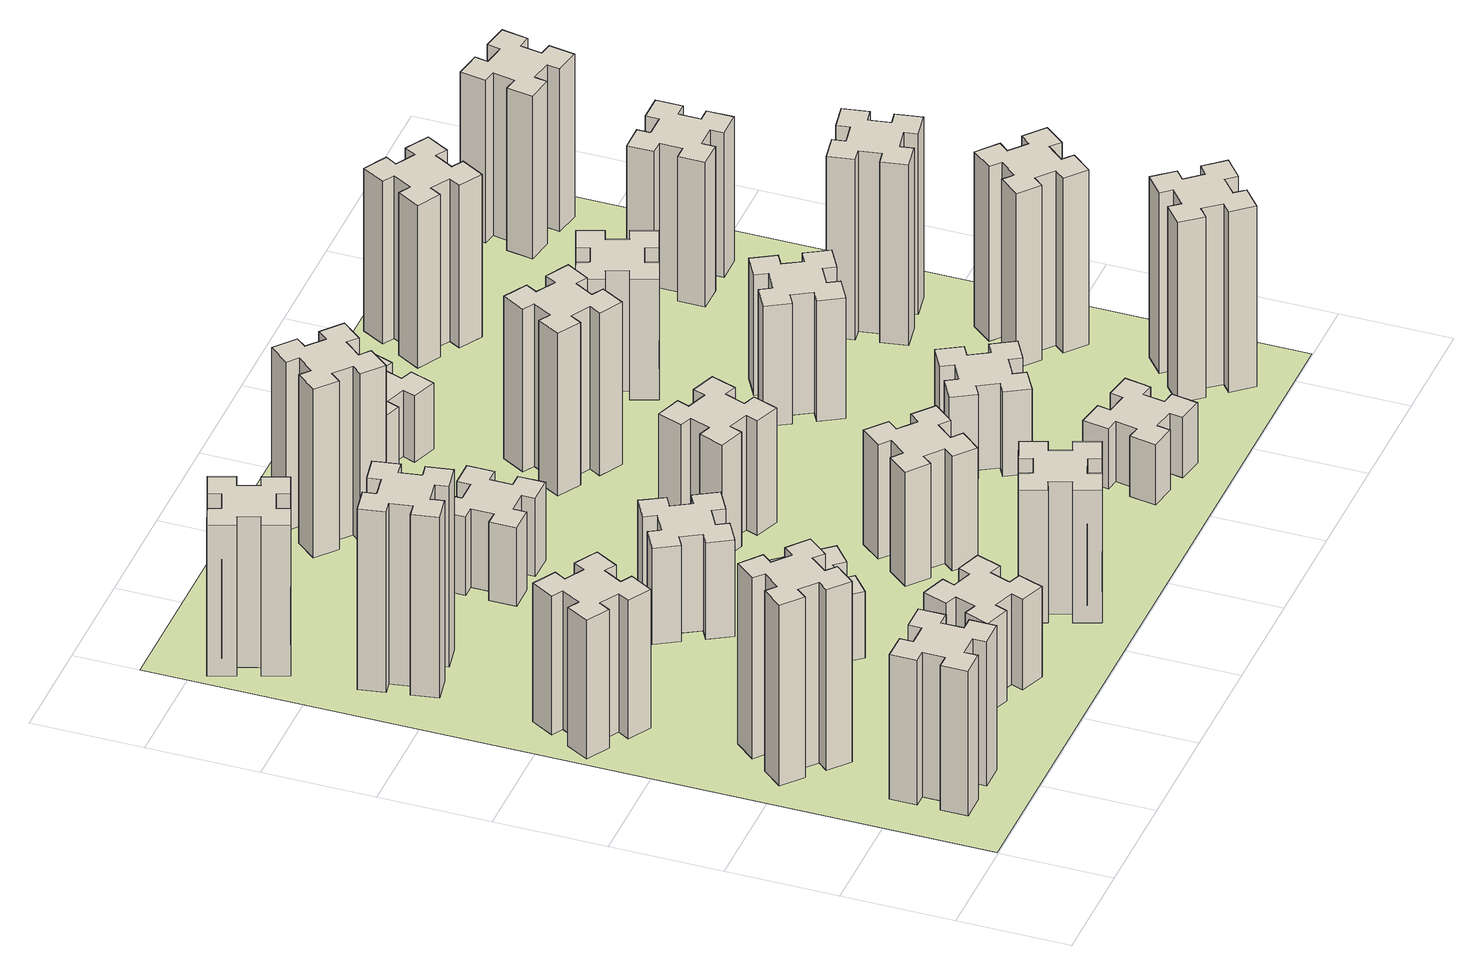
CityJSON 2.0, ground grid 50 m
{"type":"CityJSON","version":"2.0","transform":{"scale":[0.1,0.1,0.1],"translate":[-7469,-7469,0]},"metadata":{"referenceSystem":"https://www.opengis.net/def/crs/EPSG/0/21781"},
"CityObjects":{
"building1":{"type":"Building","attributes":{"class":"1000","function":"1000","usage":"1000","yearOfConstruction":2016,"roofType":"1000","measuredHeight":72,"storeysAboveGround":30,"storeysBelowGround":0},"geometry":[{"type":"Solid","lod":"1","boundaries":[[[[0,1,2,3,4,5,6,7,8,9,10,11,12,13,14,15,16,17,18,19]],[[17,16,20,21]],[[16,15,22,20]],[[15,14,23,22]],[[14,13,24,23]],[[13,12,25,24]],[[12,11,26,25]],[[11,10,27,26]],[[10,9,28,27]],[[9,8,29,28]],[[8,7,30,29]],[[7,6,31,30]],[[6,5,32,31]],[[5,4,33,32]],[[4,3,34,33]],[[3,2,35,34]],[[2,1,36,35]],[[1,0,37,36]],[[0,19,38,37]],[[19,18,39,38]],[[18,17,21,39]],[[24,25,26,27,28,29,30,31,32,33,34,35,36,37,38,39,21,20,22,23]]]]}]},
"building2":{"type":"Building","attributes":{"class":"1000","function":"1000","usage":"1000","yearOfConstruction":2016,"roofType":"1000","measuredHeight":90,"storeysAboveGround":30,"storeysBelowGround":0},"geometry":[{"type":"Solid","lod":"1","boundaries":[[[[40,41,42,43,44,45,46,47,48,49,50,51,52,53,54,55,56,57,58,59]],[[57,56,60,61]],[[56,55,62,60]],[[55,54,63,62]],[[54,53,64,63]],[[53,52,65,64]],[[52,51,66,65]],[[51,50,67,66]],[[50,49,68,67]],[[49,48,69,68]],[[48,47,70,69]],[[47,46,71,70]],[[46,45,72,71]],[[45,44,73,72]],[[44,43,74,73]],[[43,42,75,74]],[[42,41,76,75]],[[41,40,77,76]],[[40,59,78,77]],[[59,58,79,78]],[[58,57,61,79]],[[64,65,66,67,68,69,70,71,72,73,74,75,76,77,78,79,61,60,62,63]]]]}]},
"building3":{"type":"Building","attributes":{"class":"1000","function":"1000","usage":"1000","yearOfConstruction":2016,"roofType":"1000","measuredHeight":69,"storeysAboveGround":30,"storeysBelowGround":0},"geometry":[{"type":"Solid","lod":"1","boundaries":[[[[80,81,82,83,84,85,86,87,88,89,90,91,92,93,94,95,96,97,98,99]],[[97,96,100,101]],[[96,95,102,100]],[[95,94,103,102]],[[94,93,104,103]],[[93,92,105,104]],[[92,91,106,105]],[[91,90,107,106]],[[90,89,108,107]],[[89,88,109,108]],[[88,87,110,109]],[[87,86,111,110]],[[86,85,112,111]],[[85,84,113,112]],[[84,83,114,113]],[[83,82,115,114]],[[82,81,116,115]],[[81,80,117,116]],[[80,99,118,117]],[[99,98,119,118]],[[98,97,101,119]],[[104,105,106,107,108,109,110,111,112,113,114,115,116,117,118,119,101,100,102,103]]]]}]},
"building4":{"type":"Building","attributes":{"class":"1000","function":"1000","usage":"1000","yearOfConstruction":2016,"roofType":"1000","measuredHeight":90,"storeysAboveGround":30,"storeysBelowGround":0},"geometry":[{"type":"Solid","lod":"1","boundaries":[[[[120,121,122,123,124,125,126,127,128,129,130,131,132,133,134,135,136,137,138,139]],[[137,136,140,141]],[[136,135,142,140]],[[135,134,143,142]],[[134,133,144,143]],[[133,132,145,144]],[[132,131,146,145]],[[131,130,147,146]],[[130,129,148,147]],[[129,128,149,148]],[[128,127,150,149]],[[127,126,151,150]],[[126,125,152,151]],[[125,124,153,152]],[[124,123,154,153]],[[123,122,155,154]],[[122,121,156,155]],[[121,120,157,156]],[[120,139,158,157]],[[139,138,159,158]],[[138,137,141,159]],[[144,145,146,147,148,149,150,151,152,153,154,155,156,157,158,159,141,140,142,143]]]]}]},
"building5":{"type":"Building","attributes":{"class":"1000","function":"1000","usage":"1000","yearOfConstruction":2016,"roofType":"1000","measuredHeight":45,"storeysAboveGround":30,"storeysBelowGround":0},"geometry":[{"type":"Solid","lod":"1","boundaries":[[[[160,161,162,163,164,165,166,167,168,169,170,171,172,173,174,175,176,177,178,179]],[[177,176,180,181]],[[176,175,182,180]],[[175,174,183,182]],[[174,173,184,183]],[[173,172,185,184]],[[172,171,186,185]],[[171,170,187,186]],[[170,169,188,187]],[[169,168,189,188]],[[168,167,190,189]],[[167,166,191,190]],[[166,165,192,191]],[[165,164,193,192]],[[164,163,194,193]],[[163,162,195,194]],[[162,161,196,195]],[[161,160,197,196]],[[160,179,198,197]],[[179,178,199,198]],[[178,177,181,199]],[[184,185,186,187,188,189,190,191,192,193,194,195,196,197,198,199,181,180,182,183]]]]}]},
"building6":{"type":"Building","attributes":{"class":"1000","function":"1000","usage":"1000","yearOfConstruction":2016,"roofType":"1000","measuredHeight":75,"storeysAboveGround":30,"storeysBelowGround":0},"geometry":[{"type":"Solid","lod":"1","boundaries":[[[[200,201,202,203,204,205,206,207,208,209,210,211,212,213,214,215,216,217,218,219]],[[217,216,220,221]],[[216,215,222,220]],[[215,214,223,222]],[[214,213,224,223]],[[213,212,225,224]],[[212,211,226,225]],[[211,210,227,226]],[[210,209,228,227]],[[209,208,229,228]],[[208,207,230,229]],[[207,206,231,230]],[[206,205,232,231]],[[205,204,233,232]],[[204,203,234,233]],[[203,202,235,234]],[[202,201,236,235]],[[201,200,237,236]],[[200,219,238,237]],[[219,218,239,238]],[[218,217,221,239]],[[224,225,226,227,228,229,230,231,232,233,234,235,236,237,238,239,221,220,222,223]]]]}]},
"building7":{"type":"Building","attributes":{"class":"1000","function":"1000","usage":"1000","yearOfConstruction":2016,"roofType":"1000","measuredHeight":33,"storeysAboveGround":30,"storeysBelowGround":0},"geometry":[{"type":"Solid","lod":"1","boundaries":[[[[240,241,242,243,244,245,246,247,248,249,250,251,252,253,254,255,256,257,258,259]],[[257,256,260,261]],[[256,255,262,260]],[[255,254,263,262]],[[254,253,264,263]],[[253,252,265,264]],[[252,251,266,265]],[[251,250,267,266]],[[250,249,268,267]],[[249,248,269,268]],[[248,247,270,269]],[[247,246,271,270]],[[246,245,272,271]],[[245,244,273,272]],[[244,243,274,273]],[[243,242,275,274]],[[242,241,276,275]],[[241,240,277,276]],[[240,259,278,277]],[[259,258,279,278]],[[258,257,261,279]],[[264,265,266,267,268,269,270,271,272,273,274,275,276,277,278,279,261,260,262,263]]]]}]},
"building8":{"type":"Building","attributes":{"class":"1000","function":"1000","usage":"1000","yearOfConstruction":2016,"roofType":"1000","measuredHeight":48,"storeysAboveGround":30,"storeysBelowGround":0},"geometry":[{"type":"Solid","lod":"1","boundaries":[[[[280,281,282,283,284,285,286,287,288,289,290,291,292,293,294,295,296,297,298,299]],[[297,296,300,301]],[[296,295,302,300]],[[295,294,303,302]],[[294,293,304,303]],[[293,292,305,304]],[[292,291,306,305]],[[291,290,307,306]],[[290,289,308,307]],[[289,288,309,308]],[[288,287,310,309]],[[287,286,311,310]],[[286,285,312,311]],[[285,284,313,312]],[[284,283,314,313]],[[283,282,315,314]],[[282,281,316,315]],[[281,280,317,316]],[[280,299,318,317]],[[299,298,319,318]],[[298,297,301,319]],[[304,305,306,307,308,309,310,311,312,313,314,315,316,317,318,319,301,300,302,303]]]]}]},
"building9":{"type":"Building","attributes":{"class":"1000","function":"1000","usage":"1000","yearOfConstruction":2016,"roofType":"1000","measuredHeight":66,"storeysAboveGround":30,"storeysBelowGround":0},"geometry":[{"type":"Solid","lod":"1","boundaries":[[[[320,321,322,323,324,325,326,327,328,329,330,331,332,333,334,335,336,337,338,339]],[[337,336,340,341]],[[336,335,342,340]],[[335,334,343,342]],[[334,333,344,343]],[[333,332,345,344]],[[332,331,346,345]],[[331,330,347,346]],[[330,329,348,347]],[[329,328,349,348]],[[328,327,350,349]],[[327,326,351,350]],[[326,325,352,351]],[[325,324,353,352]],[[324,323,354,353]],[[323,322,355,354]],[[322,321,356,355]],[[321,320,357,356]],[[320,339,358,357]],[[339,338,359,358]],[[338,337,341,359]],[[344,345,346,347,348,349,350,351,352,353,354,355,356,357,358,359,341,340,342,343]]]]}]},
"building10":{"type":"Building","attributes":{"class":"1000","function":"1000","usage":"1000","yearOfConstruction":2016,"roofType":"1000","measuredHeight":39,"storeysAboveGround":30,"storeysBelowGround":0},"geometry":[{"type":"Solid","lod":"1","boundaries":[[[[360,361,362,363,364,365,366,367,368,369,370,371,372,373,374,375,376,377,378,379]],[[377,376,380,381]],[[376,375,382,380]],[[375,374,383,382]],[[374,373,384,383]],[[373,372,385,384]],[[372,371,386,385]],[[371,370,387,386]],[[370,369,388,387]],[[369,368,389,388]],[[368,367,390,389]],[[367,366,391,390]],[[366,365,392,391]],[[365,364,393,392]],[[364,363,394,393]],[[363,362,395,394]],[[362,361,396,395]],[[361,360,397,396]],[[360,379,398,397]],[[379,378,399,398]],[[378,377,381,399]],[[384,385,386,387,388,389,390,391,392,393,394,395,396,397,398,399,381,380,382,383]]]]}]},
"building11":{"type":"Building","attributes":{"class":"1000","function":"1000","usage":"1000","yearOfConstruction":2016,"roofType":"1000","measuredHeight":57,"storeysAboveGround":30,"storeysBelowGround":0},"geometry":[{"type":"Solid","lod":"1","boundaries":[[[[400,401,402,403,404,405,406,407,408,409,410,411,412,413,414,415,416,417,418,419]],[[417,416,420,421]],[[416,415,422,420]],[[415,414,423,422]],[[414,413,424,423]],[[413,412,425,424]],[[412,411,426,425]],[[411,410,427,426]],[[410,409,428,427]],[[409,408,429,428]],[[408,407,430,429]],[[407,406,431,430]],[[406,405,432,431]],[[405,404,433,432]],[[404,403,434,433]],[[403,402,435,434]],[[402,401,436,435]],[[401,400,437,436]],[[400,419,438,437]],[[419,418,439,438]],[[418,417,421,439]],[[424,425,426,427,428,429,430,431,432,433,434,435,436,437,438,439,421,420,422,423]]]]}]},
"building12":{"type":"Building","attributes":{"class":"1000","function":"1000","usage":"1000","yearOfConstruction":2016,"roofType":"1000","measuredHeight":84,"storeysAboveGround":30,"storeysBelowGround":0},"geometry":[{"type":"Solid","lod":"1","boundaries":[[[[440,441,442,443,444,445,446,447,448,449,450,451,452,453,454,455,456,457,458,459]],[[457,456,460,461]],[[456,455,462,460]],[[455,454,463,462]],[[454,453,464,463]],[[453,452,465,464]],[[452,451,466,465]],[[451,450,467,466]],[[450,449,468,467]],[[449,448,469,468]],[[448,447,470,469]],[[447,446,471,470]],[[446,445,472,471]],[[445,444,473,472]],[[444,443,474,473]],[[443,442,475,474]],[[442,441,476,475]],[[441,440,477,476]],[[440,459,478,477]],[[459,458,479,478]],[[458,457,461,479]],[[464,465,466,467,468,469,470,471,472,473,474,475,476,477,478,479,461,460,462,463]]]]}]},
"building13":{"type":"Building","attributes":{"class":"1000","function":"1000","usage":"1000","yearOfConstruction":2016,"roofType":"1000","measuredHeight":57,"storeysAboveGround":30,"storeysBelowGround":0},"geometry":[{"type":"Solid","lod":"1","boundaries":[[[[480,481,482,483,484,485,486,487,488,489,490,491,492,493,494,495,496,497,498,499]],[[497,496,500,501]],[[496,495,502,500]],[[495,494,503,502]],[[494,493,504,503]],[[493,492,505,504]],[[492,491,506,505]],[[491,490,507,506]],[[490,489,508,507]],[[489,488,509,508]],[[488,487,510,509]],[[487,486,511,510]],[[486,485,512,511]],[[485,484,513,512]],[[484,483,514,513]],[[483,482,515,514]],[[482,481,516,515]],[[481,480,517,516]],[[480,499,518,517]],[[499,498,519,518]],[[498,497,501,519]],[[504,505,506,507,508,509,510,511,512,513,514,515,516,517,518,519,501,500,502,503]]]]}]},
"building14":{"type":"Building","attributes":{"class":"1000","function":"1000","usage":"1000","yearOfConstruction":2016,"roofType":"1000","measuredHeight":81,"storeysAboveGround":30,"storeysBelowGround":0},"geometry":[{"type":"Solid","lod":"1","boundaries":[[[[520,521,522,523,524,525,526,527,528,529,530,531,532,533,534,535,536,537,538,539]],[[537,536,540,541]],[[536,535,542,540]],[[535,534,543,542]],[[534,533,544,543]],[[533,532,545,544]],[[532,531,546,545]],[[531,530,547,546]],[[530,529,548,547]],[[529,528,549,548]],[[528,527,550,549]],[[527,526,551,550]],[[526,525,552,551]],[[525,524,553,552]],[[524,523,554,553]],[[523,522,555,554]],[[522,521,556,555]],[[521,520,557,556]],[[520,539,558,557]],[[539,538,559,558]],[[538,537,541,559]],[[544,545,546,547,548,549,550,551,552,553,554,555,556,557,558,559,541,540,542,543]]]]}]},
"building15":{"type":"Building","attributes":{"class":"1000","function":"1000","usage":"1000","yearOfConstruction":2016,"roofType":"1000","measuredHeight":33,"storeysAboveGround":30,"storeysBelowGround":0},"geometry":[{"type":"Solid","lod":"1","boundaries":[[[[560,561,562,563,564,565,566,567,568,569,570,571,572,573,574,575,576,577,578,579]],[[577,576,580,581]],[[576,575,582,580]],[[575,574,583,582]],[[574,573,584,583]],[[573,572,585,584]],[[572,571,586,585]],[[571,570,587,586]],[[570,569,588,587]],[[569,568,589,588]],[[568,567,590,589]],[[567,566,591,590]],[[566,565,592,591]],[[565,564,593,592]],[[564,563,594,593]],[[563,562,595,594]],[[562,561,596,595]],[[561,560,597,596]],[[560,579,598,597]],[[579,578,599,598]],[[578,577,581,599]],[[584,585,586,587,588,589,590,591,592,593,594,595,596,597,598,599,581,580,582,583]]]]}]},
"building16":{"type":"Building","attributes":{"class":"1000","function":"1000","usage":"1000","yearOfConstruction":2016,"roofType":"1000","measuredHeight":30,"storeysAboveGround":30,"storeysBelowGround":0},"geometry":[{"type":"Solid","lod":"1","boundaries":[[[[600,601,602,603,604,605,606,607,608,609,610,611,612,613,614,615,616,617,618,619]],[[617,616,620,621]],[[616,615,622,620]],[[615,614,623,622]],[[614,613,624,623]],[[613,612,625,624]],[[612,611,626,625]],[[611,610,627,626]],[[610,609,628,627]],[[609,608,629,628]],[[608,607,630,629]],[[607,606,631,630]],[[606,605,632,631]],[[605,604,633,632]],[[604,603,634,633]],[[603,602,635,634]],[[602,601,636,635]],[[601,600,637,636]],[[600,619,638,637]],[[619,618,639,638]],[[618,617,621,639]],[[624,625,626,627,628,629,630,631,632,633,634,635,636,637,638,639,621,620,622,623]]]]}]},
"building17":{"type":"Building","attributes":{"class":"1000","function":"1000","usage":"1000","yearOfConstruction":2016,"roofType":"1000","measuredHeight":42,"storeysAboveGround":30,"storeysBelowGround":0},"geometry":[{"type":"Solid","lod":"1","boundaries":[[[[640,641,642,643,644,645,646,647,648,649,650,651,652,653,654,655,656,657,658,659]],[[657,656,660,661]],[[656,655,662,660]],[[655,654,663,662]],[[654,653,664,663]],[[653,652,665,664]],[[652,651,666,665]],[[651,650,667,666]],[[650,649,668,667]],[[649,648,669,668]],[[648,647,670,669]],[[647,646,671,670]],[[646,645,672,671]],[[645,644,673,672]],[[644,643,674,673]],[[643,642,675,674]],[[642,641,676,675]],[[641,640,677,676]],[[640,659,678,677]],[[659,658,679,678]],[[658,657,661,679]],[[664,665,666,667,668,669,670,671,672,673,674,675,676,677,678,679,661,660,662,663]]]]}]},
"building18":{"type":"Building","attributes":{"class":"1000","function":"1000","usage":"1000","yearOfConstruction":2016,"roofType":"1000","measuredHeight":60,"storeysAboveGround":30,"storeysBelowGround":0},"geometry":[{"type":"Solid","lod":"1","boundaries":[[[[680,681,682,683,684,685,686,687,688,689,690,691,692,693,694,695,696,697,698,699]],[[697,696,700,701]],[[696,695,702,700]],[[695,694,703,702]],[[694,693,704,703]],[[693,692,705,704]],[[692,691,706,705]],[[691,690,707,706]],[[690,689,708,707]],[[689,688,709,708]],[[688,687,710,709]],[[687,686,711,710]],[[686,685,712,711]],[[685,684,713,712]],[[684,683,714,713]],[[683,682,715,714]],[[682,681,716,715]],[[681,680,717,716]],[[680,699,718,717]],[[699,698,719,718]],[[698,697,701,719]],[[704,705,706,707,708,709,710,711,712,713,714,715,716,717,718,719,701,700,702,703]]]]}]},
"building19":{"type":"Building","attributes":{"class":"1000","function":"1000","usage":"1000","yearOfConstruction":2016,"roofType":"1000","measuredHeight":60,"storeysAboveGround":30,"storeysBelowGround":0},"geometry":[{"type":"Solid","lod":"1","boundaries":[[[[720,721,722,723,724,725,726,727,728,729,730,731,732,733,734,735,736,737,738,739]],[[737,736,740,741]],[[736,735,742,740]],[[735,734,743,742]],[[734,733,744,743]],[[733,732,745,744]],[[732,731,746,745]],[[731,730,747,746]],[[730,729,748,747]],[[729,728,749,748]],[[728,727,750,749]],[[727,726,751,750]],[[726,725,752,751]],[[725,724,753,752]],[[724,723,754,753]],[[723,722,755,754]],[[722,721,756,755]],[[721,720,757,756]],[[720,739,758,757]],[[739,738,759,758]],[[738,737,741,759]],[[744,745,746,747,748,749,750,751,752,753,754,755,756,757,758,759,741,740,742,743]]]]}]},
"building20":{"type":"Building","attributes":{"class":"1000","function":"1000","usage":"1000","yearOfConstruction":2016,"roofType":"1000","measuredHeight":90,"storeysAboveGround":30,"storeysBelowGround":0},"geometry":[{"type":"Solid","lod":"1","boundaries":[[[[760,761,762,763,764,765,766,767,768,769,770,771,772,773,774,775,776,777,778,779]],[[777,776,780,781]],[[776,775,782,780]],[[775,774,783,782]],[[774,773,784,783]],[[773,772,785,784]],[[772,771,786,785]],[[771,770,787,786]],[[770,769,788,787]],[[769,768,789,788]],[[768,767,790,789]],[[767,766,791,790]],[[766,765,792,791]],[[765,764,793,792]],[[764,763,794,793]],[[763,762,795,794]],[[762,761,796,795]],[[761,760,797,796]],[[760,779,798,797]],[[779,778,799,798]],[[778,777,781,799]],[[784,785,786,787,788,789,790,791,792,793,794,795,796,797,798,799,781,780,782,783]]]]}]},
"building21":{"type":"Building","attributes":{"class":"1000","function":"1000","usage":"1000","yearOfConstruction":2016,"roofType":"1000","measuredHeight":81,"storeysAboveGround":30,"storeysBelowGround":0},"geometry":[{"type":"Solid","lod":"1","boundaries":[[[[800,801,802,803,804,805,806,807,808,809,810,811,812,813,814,815,816,817,818,819]],[[817,816,820,821]],[[816,815,822,820]],[[815,814,823,822]],[[814,813,824,823]],[[813,812,825,824]],[[812,811,826,825]],[[811,810,827,826]],[[810,809,828,827]],[[809,808,829,828]],[[808,807,830,829]],[[807,806,831,830]],[[806,805,832,831]],[[805,804,833,832]],[[804,803,834,833]],[[803,802,835,834]],[[802,801,836,835]],[[801,800,837,836]],[[800,819,838,837]],[[819,818,839,838]],[[818,817,821,839]],[[824,825,826,827,828,829,830,831,832,833,834,835,836,837,838,839,821,820,822,823]]]]}]},
"building22":{"type":"Building","attributes":{"class":"1000","function":"1000","usage":"1000","yearOfConstruction":2016,"roofType":"1000","measuredHeight":87,"storeysAboveGround":30,"storeysBelowGround":0},"geometry":[{"type":"Solid","lod":"1","boundaries":[[[[840,841,842,843,844,845,846,847,848,849,850,851,852,853,854,855,856,857,858,859]],[[857,856,860,861]],[[856,855,862,860]],[[855,854,863,862]],[[854,853,864,863]],[[853,852,865,864]],[[852,851,866,865]],[[851,850,867,866]],[[850,849,868,867]],[[849,848,869,868]],[[848,847,870,869]],[[847,846,871,870]],[[846,845,872,871]],[[845,844,873,872]],[[844,843,874,873]],[[843,842,875,874]],[[842,841,876,875]],[[841,840,877,876]],[[840,859,878,877]],[[859,858,879,878]],[[858,857,861,879]],[[864,865,866,867,868,869,870,871,872,873,874,875,876,877,878,879,861,860,862,863]]]]}]},
"building23":{"type":"Building","attributes":{"class":"1000","function":"1000","usage":"1000","yearOfConstruction":2016,"roofType":"1000","measuredHeight":90,"storeysAboveGround":30,"storeysBelowGround":0},"geometry":[{"type":"Solid","lod":"1","boundaries":[[[[880,881,882,883,884,885,886,887,888,889,890,891,892,893,894,895,896,897,898,899]],[[897,896,900,901]],[[896,895,902,900]],[[895,894,903,902]],[[894,893,904,903]],[[893,892,905,904]],[[892,891,906,905]],[[891,890,907,906]],[[890,889,908,907]],[[889,888,909,908]],[[888,887,910,909]],[[887,886,911,910]],[[886,885,912,911]],[[885,884,913,912]],[[884,883,914,913]],[[883,882,915,914]],[[882,881,916,915]],[[881,880,917,916]],[[880,899,918,917]],[[899,898,919,918]],[[898,897,901,919]],[[904,905,906,907,908,909,910,911,912,913,914,915,916,917,918,919,901,900,902,903]]]]}]},
"building24":{"type":"Building","attributes":{"class":"1000","function":"1000","usage":"1000","yearOfConstruction":2016,"roofType":"1000","measuredHeight":72,"storeysAboveGround":30,"storeysBelowGround":0},"geometry":[{"type":"Solid","lod":"1","boundaries":[[[[920,921,922,923,924,925,926,927,928,929,930,931,932,933,934,935,936,937,938,939]],[[937,936,940,941]],[[936,935,942,940]],[[935,934,943,942]],[[934,933,944,943]],[[933,932,945,944]],[[932,931,946,945]],[[931,930,947,946]],[[930,929,948,947]],[[929,928,949,948]],[[928,927,950,949]],[[927,926,951,950]],[[926,925,952,951]],[[925,924,953,952]],[[924,923,954,953]],[[923,922,955,954]],[[922,921,956,955]],[[921,920,957,956]],[[920,939,958,957]],[[939,938,959,958]],[[938,937,941,959]],[[944,945,946,947,948,949,950,951,952,953,954,955,956,957,958,959,941,940,942,943]]]]}]},
"building25":{"type":"Building","attributes":{"class":"1000","function":"1000","usage":"1000","yearOfConstruction":2016,"roofType":"1000","measuredHeight":81,"storeysAboveGround":30,"storeysBelowGround":0},"geometry":[{"type":"Solid","lod":"1","boundaries":[[[[960,961,962,963,964,965,966,967,968,969,970,971,972,973,974,975,976,977,978,979]],[[977,976,980,981]],[[976,975,982,980]],[[975,974,983,982]],[[974,973,984,983]],[[973,972,985,984]],[[972,971,986,985]],[[971,970,987,986]],[[970,969,988,987]],[[969,968,989,988]],[[968,967,990,989]],[[967,966,991,990]],[[966,965,992,991]],[[965,964,993,992]],[[964,963,994,993]],[[963,962,995,994]],[[962,961,996,995]],[[961,960,997,996]],[[960,979,998,997]],[[979,978,999,998]],[[978,977,981,999]],[[984,985,986,987,988,989,990,991,992,993,994,995,996,997,998,999,981,980,982,983]]]]}]},
"landuse1":{"type":"LandUse","attributes":{"name":"plot1","function":"1010"},"geometry":[{"type":"MultiSurface","lod":"1","boundaries":[[[1000,1001,1002,1003]]]}]}
},
"vertices":[
[325,265,0],[425,265,0],[425,205,0],[545,205,0],[545,325,0],[485,325,0],[485,425,0],[545,425,0],[545,545,0],[425,545,0],[425,485,0],[325,485,0],[325,545,0],[205,545,0],[205,425,0],[265,425,0],[265,325,0],[205,325,0],[205,205,0],[325,205,0],[265,325,720],[205,325,720],[265,425,720],[205,425,720],[205,545,720],[325,545,720],[325,485,720],[425,485,720],[425,545,720],[545,545,720],[545,425,720],[485,425,720],[485,325,720],[545,325,720],[545,205,720],[425,205,720],[425,265,720],[325,265,720],[325,205,720],[205,205,720],
[484,1067,0],[408,1132,0],[446,1178,0],[354,1255,0],[277,1163,0],[323,1124,0],[259,1048,0],[213,1086,0],[136,994,0],[228,917,0],[266,963,0],[343,899,0],[304,853,0],[396,776,0],[473,868,0],[427,906,0],[492,983,0],[538,944,0],[615,1036,0],[523,1113,0],[492,983,900],[538,944,900],[427,906,900],[473,868,900],[396,776,900],[304,853,900],[343,899,900],[266,963,900],[228,917,900],[136,994,900],[213,1086,900],[259,1048,900],[323,1124,900],[277,1163,900],[354,1255,900],[446,1178,900],[408,1132,900],[484,1067,900],[523,1113,900],[615,1036,900],
[374,1926,0],[287,1976,0],[317,2028,0],[213,2088,0],[153,1984,0],[205,1954,0],[155,1867,0],[103,1897,0],[43,1793,0],[147,1733,0],[177,1785,0],[264,1735,0],[234,1683,0],[338,1623,0],[398,1727,0],[346,1757,0],[396,1844,0],[448,1814,0],[508,1918,0],[404,1978,0],[396,1844,690],[448,1814,690],[346,1757,690],[398,1727,690],[338,1623,690],[234,1683,690],[264,1735,690],[177,1785,690],[147,1733,690],[43,1793,690],[103,1897,690],[155,1867,690],[205,1954,690],[153,1984,690],[213,2088,690],[317,2028,690],[287,1976,690],[374,1926,690],[404,1978,690],[508,1918,690],
[405,2812,0],[307,2795,0],[297,2854,0],[178,2833,0],[199,2715,0],[258,2725,0],[276,2627,0],[217,2617,0],[237,2498,0],[356,2519,0],[345,2578,0],[444,2596,0],[454,2537,0],[572,2557,0],[551,2676,0],[492,2665,0],[475,2764,0],[534,2774,0],[513,2892,0],[395,2871,0],[475,2764,900],[534,2774,900],[492,2665,900],[551,2676,900],[572,2557,900],[454,2537,900],[444,2596,900],[345,2578,900],[356,2519,900],[237,2498,900],[217,2617,900],[276,2627,900],[258,2725,900],[199,2715,900],[178,2833,900],[297,2854,900],[307,2795,900],[405,2812,900],[395,2871,900],[513,2892,900],
[1202,391,0],[1236,485,0],[1292,464,0],[1333,577,0],[1220,618,0],[1200,562,0],[1106,596,0],[1127,652,0],[1014,693,0],[973,580,0],[1029,560,0],[995,466,0],[939,487,0],[897,374,0],[1010,333,0],[1031,389,0],[1125,355,0],[1104,299,0],[1217,257,0],[1258,370,0],[1125,355,450],[1104,299,450],[1031,389,450],[1010,333,450],[897,374,450],[939,487,450],[995,466,450],[1029,560,450],[973,580,450],[1014,693,450],[1127,652,450],[1106,596,450],[1200,562,450],[1220,618,450],[1333,577,450],[1292,464,450],[1236,485,450],[1202,391,450],[1258,370,450],[1217,257,450],
[155,3345,0],[189,3251,0],[133,3230,0],[174,3117,0],[287,3159,0],[266,3215,0],[360,3249,0],[380,3193,0],[493,3234,0],[452,3347,0],[396,3326,0],[362,3420,0],[418,3440,0],[377,3553,0],[264,3512,0],[285,3456,0],[191,3422,0],[170,3478,0],[57,3437,0],[99,3324,0],[191,3422,750],[170,3478,750],[285,3456,750],[264,3512,750],[377,3553,750],[418,3440,750],[362,3420,750],[396,3326,750],[452,3347,750],[493,3234,750],[380,3193,750],[360,3249,750],[266,3215,750],[287,3159,750],[174,3117,750],[133,3230,750],[189,3251,750],[155,3345,750],[99,3324,750],[57,3437,750],
[1083,1332,0],[1006,1267,0],[968,1313,0],[876,1236,0],[953,1144,0],[999,1183,0],[1063,1106,0],[1017,1068,0],[1094,976,0],[1186,1053,0],[1148,1099,0],[1224,1163,0],[1263,1117,0],[1355,1194,0],[1278,1286,0],[1232,1248,0],[1167,1324,0],[1213,1363,0],[1136,1455,0],[1044,1378,0],[1167,1324,330],[1213,1363,330],[1232,1248,330],[1278,1286,330],[1355,1194,330],[1263,1117,330],[1224,1163,330],[1148,1099,330],[1186,1053,330],[1094,976,330],[1017,1068,330],[1063,1106,330],[999,1183,330],[953,1144,330],[876,1236,330],[968,1313,330],[1006,1267,330],[1083,1332,330],[1044,1378,330],[1136,1455,330],
[995,1744,0],[1045,1657,0],[993,1627,0],[1053,1523,0],[1157,1583,0],[1127,1635,0],[1214,1685,0],[1244,1633,0],[1348,1693,0],[1288,1797,0],[1236,1767,0],[1186,1854,0],[1238,1884,0],[1178,1988,0],[1074,1928,0],[1104,1876,0],[1017,1826,0],[987,1878,0],[883,1818,0],[943,1714,0],[1017,1826,480],[987,1878,480],[1104,1876,480],[1074,1928,480],[1178,1988,480],[1238,1884,480],[1186,1854,480],[1236,1767,480],[1288,1797,480],[1348,1693,480],[1244,1633,480],[1214,1685,480],[1127,1635,480],[1157,1583,480],[1053,1523,480],[993,1627,480],[1045,1657,480],[995,1744,480],[943,1714,480],[883,1818,480],
[1765,496,0],[1671,462,0],[1650,518,0],[1537,477,0],[1579,364,0],[1635,385,0],[1669,291,0],[1613,270,0],[1654,157,0],[1767,199,0],[1746,255,0],[1840,289,0],[1860,233,0],[1973,274,0],[1932,387,0],[1876,366,0],[1842,460,0],[1898,480,0],[1857,593,0],[1744,552,0],[1842,460,660],[1898,480,660],[1876,366,660],[1932,387,660],[1973,274,660],[1860,233,660],[1840,289,660],[1746,255,660],[1767,199,660],[1654,157,660],[1613,270,660],[1669,291,660],[1635,385,660],[1579,364,660],[1537,477,660],[1650,518,660],[1671,462,660],[1765,496,660],[1744,552,660],[1857,593,660],
[1005,2645,0],[1005,2545,0],[945,2545,0],[945,2425,0],[1065,2425,0],[1065,2485,0],[1165,2485,0],[1165,2425,0],[1285,2425,0],[1285,2545,0],[1225,2545,0],[1225,2645,0],[1285,2645,0],[1285,2765,0],[1165,2765,0],[1165,2705,0],[1065,2705,0],[1065,2765,0],[945,2765,0],[945,2645,0],[1065,2705,390],[1065,2765,390],[1165,2705,390],[1165,2765,390],[1285,2765,390],[1285,2645,390],[1225,2645,390],[1225,2545,390],[1285,2545,390],[1285,2425,390],[1165,2425,390],[1165,2485,390],[1065,2485,390],[1065,2425,390],[945,2425,390],[945,2545,390],[1005,2545,390],[1005,2645,390],[945,2645,390],[945,2765,390],
[1803,1124,0],[1739,1048,0],[1693,1086,0],[1616,994,0],[1708,917,0],[1746,963,0],[1823,899,0],[1784,853,0],[1876,776,0],[1953,868,0],[1907,906,0],[1972,983,0],[2018,944,0],[2095,1036,0],[2003,1113,0],[1964,1067,0],[1888,1132,0],[1926,1178,0],[1834,1255,0],[1757,1163,0],[1888,1132,570],[1926,1178,570],[1964,1067,570],[2003,1113,570],[2095,1036,570],[2018,944,570],[1972,983,570],[1907,906,570],[1953,868,570],[1876,776,570],[1784,853,570],[1823,899,570],[1746,963,570],[1708,917,570],[1616,994,570],[1693,1086,570],[1739,1048,570],[1803,1124,570],[1757,1163,570],[1834,1255,570],
[1106,3283,0],[1183,3219,0],[1144,3173,0],[1236,3096,0],[1313,3188,0],[1267,3226,0],[1332,3303,0],[1378,3264,0],[1455,3356,0],[1363,3433,0],[1324,3387,0],[1248,3452,0],[1286,3498,0],[1194,3575,0],[1117,3483,0],[1163,3444,0],[1099,3368,0],[1053,3406,0],[976,3314,0],[1068,3237,0],[1099,3368,840],[1053,3406,840],[1163,3444,840],[1117,3483,840],[1194,3575,840],[1286,3498,840],[1248,3452,840],[1324,3387,840],[1363,3433,840],[1455,3356,840],[1378,3264,840],[1332,3303,840],[1267,3226,840],[1313,3188,840],[1236,3096,840],[1144,3173,840],[1183,3219,840],[1106,3283,840],[1068,3237,840],[976,3314,840],
[1842,1771,0],[1876,1865,0],[1932,1844,0],[1973,1957,0],[1860,1998,0],[1840,1942,0],[1746,1976,0],[1767,2032,0],[1654,2073,0],[1613,1960,0],[1669,1940,0],[1635,1846,0],[1579,1867,0],[1537,1754,0],[1650,1713,0],[1671,1769,0],[1765,1735,0],[1744,1679,0],[1857,1637,0],[1898,1750,0],[1765,1735,570],[1744,1679,570],[1671,1769,570],[1650,1713,570],[1537,1754,570],[1579,1867,570],[1635,1846,570],[1669,1940,570],[1613,1960,570],[1654,2073,570],[1767,2032,570],[1746,1976,570],[1840,1942,570],[1860,1998,570],[1973,1957,570],[1932,1844,570],[1876,1865,570],[1842,1771,570],[1898,1750,570],[1857,1637,570],
[2054,2666,0],[1967,2716,0],[1997,2768,0],[1893,2828,0],[1833,2724,0],[1885,2694,0],[1835,2607,0],[1783,2637,0],[1723,2533,0],[1827,2473,0],[1857,2525,0],[1944,2475,0],[1914,2423,0],[2018,2363,0],[2078,2467,0],[2026,2497,0],[2076,2584,0],[2128,2554,0],[2188,2658,0],[2084,2718,0],[2076,2584,810],[2128,2554,810],[2026,2497,810],[2078,2467,810],[2018,2363,810],[1914,2423,810],[1944,2475,810],[1857,2525,810],[1827,2473,810],[1723,2533,810],[1783,2637,810],[1835,2607,810],[1885,2694,810],[1833,2724,810],[1893,2828,810],[1997,2768,810],[1967,2716,810],[2054,2666,810],[2084,2718,810],[2188,2658,810],
[1671,3249,0],[1765,3215,0],[1744,3159,0],[1857,3117,0],[1898,3230,0],[1842,3251,0],[1876,3345,0],[1932,3324,0],[1973,3437,0],[1860,3478,0],[1840,3422,0],[1746,3456,0],[1767,3512,0],[1654,3553,0],[1613,3440,0],[1669,3420,0],[1635,3326,0],[1579,3347,0],[1537,3234,0],[1650,3193,0],[1635,3326,330],[1579,3347,330],[1669,3420,330],[1613,3440,330],[1654,3553,330],[1767,3512,330],[1746,3456,330],[1840,3422,330],[1860,3478,330],[1973,3437,330],[1932,3324,330],[1876,3345,330],[1842,3251,330],[1898,3230,330],[1857,3117,330],[1744,3159,330],[1765,3215,330],[1671,3249,330],[1650,3193,330],[1537,3234,330],
[2596,444,0],[2578,345,0],[2519,356,0],[2498,237,0],[2617,217,0],[2627,276,0],[2725,258,0],[2715,199,0],[2833,178,0],[2854,297,0],[2795,307,0],[2812,405,0],[2871,395,0],[2892,513,0],[2774,534,0],[2764,475,0],[2665,492,0],[2676,551,0],[2557,572,0],[2537,454,0],[2665,492,300],[2676,551,300],[2764,475,300],[2774,534,300],[2892,513,300],[2871,395,300],[2812,405,300],[2795,307,300],[2854,297,300],[2833,178,300],[2715,199,300],[2725,258,300],[2627,276,300],[2617,217,300],[2498,237,300],[2519,356,300],[2578,345,300],[2596,444,300],[2537,454,300],[2557,572,300],
[2716,1027,0],[2666,1114,0],[2718,1144,0],[2658,1248,0],[2554,1188,0],[2584,1136,0],[2497,1086,0],[2467,1138,0],[2363,1078,0],[2423,974,0],[2475,1004,0],[2525,917,0],[2473,887,0],[2533,783,0],[2637,843,0],[2607,895,0],[2694,945,0],[2724,893,0],[2828,953,0],[2768,1057,0],[2694,945,420],[2724,893,420],[2607,895,420],[2637,843,420],[2533,783,420],[2473,887,420],[2525,917,420],[2475,1004,420],[2423,974,420],[2363,1078,420],[2467,1138,420],[2497,1086,420],[2584,1136,420],[2554,1188,420],[2658,1248,420],[2718,1144,420],[2666,1114,420],[2716,1027,420],[2768,1057,420],[2828,953,420],
[2816,1867,0],[2766,1954,0],[2818,1984,0],[2758,2088,0],[2654,2028,0],[2684,1976,0],[2597,1926,0],[2567,1978,0],[2463,1918,0],[2523,1814,0],[2575,1844,0],[2625,1757,0],[2573,1727,0],[2633,1623,0],[2737,1683,0],[2707,1735,0],[2794,1785,0],[2824,1733,0],[2928,1793,0],[2868,1897,0],[2794,1785,600],[2824,1733,600],[2707,1735,600],[2737,1683,600],[2633,1623,600],[2573,1727,600],[2625,1757,600],[2575,1844,600],[2523,1814,600],[2463,1918,600],[2567,1978,600],[2597,1926,600],[2684,1976,600],[2654,2028,600],[2758,2088,600],[2818,1984,600],[2766,1954,600],[2816,1867,600],[2868,1897,600],[2928,1793,600],
[2586,2475,0],[2680,2509,0],[2700,2453,0],[2813,2494,0],[2772,2607,0],[2716,2586,0],[2682,2680,0],[2738,2700,0],[2697,2813,0],[2584,2772,0],[2605,2716,0],[2511,2682,0],[2490,2738,0],[2377,2697,0],[2419,2584,0],[2475,2605,0],[2509,2511,0],[2453,2490,0],[2494,2377,0],[2607,2419,0],[2509,2511,600],[2453,2490,600],[2475,2605,600],[2419,2584,600],[2377,2697,600],[2490,2738,600],[2511,2682,600],[2605,2716,600],[2584,2772,600],[2697,2813,600],[2738,2700,600],[2682,2680,600],[2716,2586,600],[2772,2607,600],[2813,2494,600],[2700,2453,600],[2680,2509,600],[2586,2475,600],[2607,2419,600],[2494,2377,600],
[3468,259,0],[3544,323,0],[3583,277,0],[3675,354,0],[3598,446,0],[3552,408,0],[3487,484,0],[3533,523,0],[3456,615,0],[3364,538,0],[3403,492,0],[3326,427,0],[3288,473,0],[3196,396,0],[3273,304,0],[3319,343,0],[3383,266,0],[3337,228,0],[3414,136,0],[3506,213,0],[3383,266,900],[3337,228,900],[3319,343,900],[3273,304,900],[3196,396,900],[3288,473,900],[3326,427,900],[3403,492,900],[3364,538,900],[3456,615,900],[3533,523,900],[3487,484,900],[3552,408,900],[3598,446,900],[3675,354,900],[3583,277,900],[3544,323,900],[3468,259,900],[3506,213,900],[3414,136,900],
[2694,3506,0],[2607,3556,0],[2637,3608,0],[2533,3668,0],[2473,3564,0],[2525,3534,0],[2475,3447,0],[2423,3477,0],[2363,3373,0],[2467,3313,0],[2497,3365,0],[2584,3315,0],[2554,3263,0],[2658,3203,0],[2718,3307,0],[2666,3337,0],[2716,3424,0],[2768,3394,0],[2828,3498,0],[2724,3558,0],[2716,3424,810],[2768,3394,810],[2666,3337,810],[2718,3307,810],[2658,3203,810],[2554,3263,810],[2584,3315,810],[2497,3365,810],[2467,3313,810],[2363,3373,810],[2423,3477,810],[2475,3447,810],[2525,3534,810],[2473,3564,810],[2533,3668,810],[2637,3608,810],[2607,3556,810],[2694,3506,810],[2724,3558,810],[2828,3498,810],
[3487,1006,0],[3552,1083,0],[3598,1044,0],[3675,1136,0],[3583,1213,0],[3544,1167,0],[3468,1232,0],[3506,1278,0],[3414,1355,0],[3337,1263,0],[3383,1224,0],[3319,1148,0],[3273,1186,0],[3196,1094,0],[3288,1017,0],[3326,1063,0],[3403,999,0],[3364,953,0],[3456,876,0],[3533,968,0],[3403,999,870],[3364,953,870],[3326,1063,870],[3288,1017,870],[3196,1094,870],[3273,1186,870],[3319,1148,870],[3383,1224,870],[3337,1263,870],[3414,1355,870],[3506,1278,870],[3468,1232,870],[3544,1167,870],[3583,1213,870],[3675,1136,870],[3598,1044,870],[3552,1083,870],[3487,1006,870],[3533,968,870],[3456,876,870],
[3365,1872,0],[3267,1855,0],[3257,1914,0],[3138,1893,0],[3159,1775,0],[3218,1785,0],[3236,1687,0],[3177,1677,0],[3197,1558,0],[3316,1579,0],[3305,1638,0],[3404,1656,0],[3414,1597,0],[3532,1617,0],[3511,1736,0],[3452,1725,0],[3435,1824,0],[3494,1834,0],[3473,1952,0],[3355,1931,0],[3435,1824,900],[3494,1834,900],[3452,1725,900],[3511,1736,900],[3532,1617,900],[3414,1597,900],[3404,1656,900],[3305,1638,900],[3316,1579,900],[3197,1558,900],[3177,1677,900],[3236,1687,900],[3218,1785,900],[3159,1775,900],[3138,1893,900],[3257,1914,900],[3267,1855,900],[3365,1872,900],[3355,1931,900],[3473,1952,900],
[3385,2705,0],[3285,2705,0],[3285,2765,0],[3165,2765,0],[3165,2645,0],[3225,2645,0],[3225,2545,0],[3165,2545,0],[3165,2425,0],[3285,2425,0],[3285,2485,0],[3385,2485,0],[3385,2425,0],[3505,2425,0],[3505,2545,0],[3445,2545,0],[3445,2645,0],[3505,2645,0],[3505,2765,0],[3385,2765,0],[3445,2645,720],[3505,2645,720],[3445,2545,720],[3505,2545,720],[3505,2425,720],[3385,2425,720],[3385,2485,720],[3285,2485,720],[3285,2425,720],[3165,2425,720],[3165,2545,720],[3225,2545,720],[3225,2645,720],[3165,2645,720],[3165,2765,720],[3285,2765,720],[3285,2705,720],[3385,2705,720],[3385,2765,720],[3505,2765,720],
[3535,3267,0],[3552,3365,0],[3611,3355,0],[3632,3473,0],[3514,3494,0],[3504,3435,0],[3405,3452,0],[3416,3511,0],[3297,3532,0],[3277,3414,0],[3336,3404,0],[3318,3305,0],[3259,3316,0],[3238,3197,0],[3357,3177,0],[3367,3236,0],[3465,3218,0],[3455,3159,0],[3573,3138,0],[3594,3257,0],[3465,3218,810],[3455,3159,810],[3367,3236,810],[3357,3177,810],[3238,3197,810],[3259,3316,810],[3318,3305,810],[3336,3404,810],[3277,3414,810],[3297,3532,810],[3416,3511,810],[3405,3452,810],[3504,3435,810],[3514,3494,810],[3632,3473,810],[3611,3355,810],[3552,3365,810],[3535,3267,810],[3594,3257,810],[3573,3138,810],
[5,3705,0],[3705,3705,0],[3705,5,0],[5,5,0]
]}
